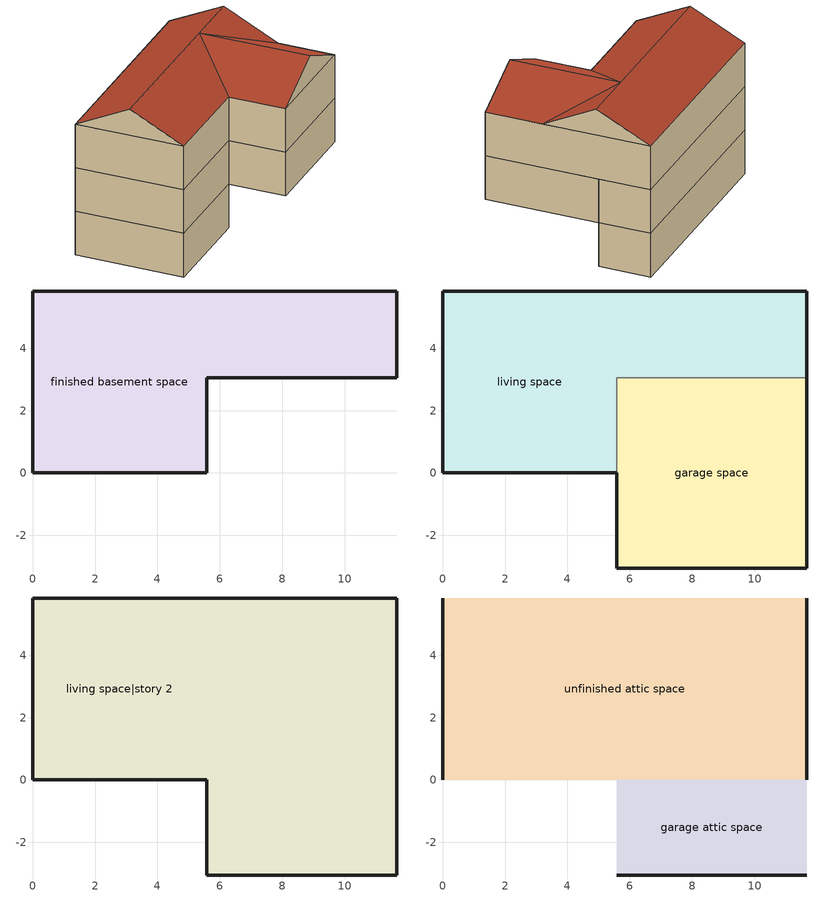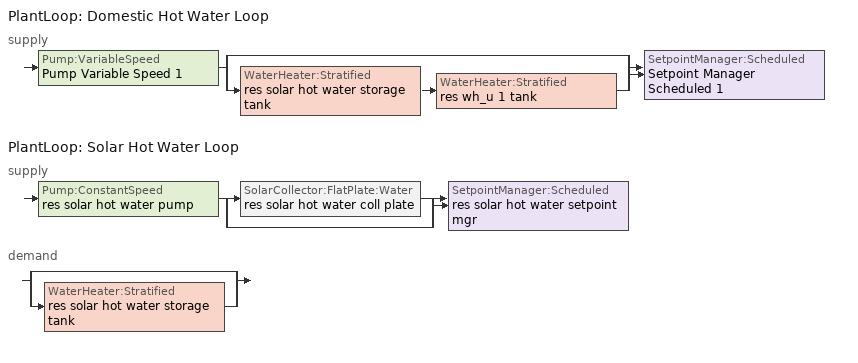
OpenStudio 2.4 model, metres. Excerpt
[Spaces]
finished basement space
 floor ground: 0,0 0,5.84 11.67,5.84 11.67,3.05 5.58,3.05 5.58,0 z-2.44
 wall ground: 0,5.84 0,0 5.58,0 5.58,3.05 11.67,3.05 11.67,5.84 0,5.84 z-2.44:0
garage space
 floor ground: 5.58,-3.05 5.58,3.05 11.67,3.05 11.67,-3.05 z0
 wall outside: 5.58,0 5.58,-3.05 11.67,-3.05 11.67,3.05 z0:2.44
 wall to living space: 11.67,3.05 5.58,3.05 5.58,0 z0:2.44
living space
 floor to finished basement space: 0,0 0,5.84 11.67,5.84 11.67,3.05 5.58,3.05 5.58,0 z0
 wall outside: 11.67,3.05 11.67,5.84 0,5.84 0,0 5.58,0 z0:2.44
living space|story 2
 floor to garage space: 11.67,3.05 11.67,-3.05 5.58,-3.05 5.58,0 5.58,3.05 z2.44
 floor to living space: 11.67,5.84 11.67,3.05 5.58,3.05 5.58,0 0,0 0,5.84 z2.44
 wall outside: 0,5.84 0,0 5.58,0 5.58,-3.05 11.67,-3.05 11.67,5.84 0,5.84 z2.44:4.88
unfinished attic space
 floor to living space|story 2: 11.67,5.84 11.67,0 0,0 0,5.84 z4.88
 wall outside: 0,2.92,6.34 0,5.84,4.88 0,0,4.88; 11.67,2.92,6.34 11.67,0,4.88 11.67,5.84,4.88
 roof outside: 0,2.92,6.34 11.67,2.92,6.34 11.67,5.84,4.88 0,5.84,4.88; 0,2.92,6.34 0,0,4.88 5.58,0,4.88 8.62,2.9,6.33 11.67,0,4.88 11.67,2.92,6.34
garage attic space
 floor to living space|story 2: 5.58,-3.05 5.58,0 11.67,0 11.67,-3.05 z4.88
 wall outside: 5.58,-3.05,4.88 11.67,-3.05,4.88 8.62,-3.05,6.33
 roof outside: 5.58,0,4.88 5.58,-3.05,4.88 8.62,-3.05,6.33 8.62,2.9,6.33; 11.67,0,4.88 8.62,2.9,6.33 8.62,-3.05,6.33 11.67,-3.05,4.88
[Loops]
PlantLoop 'Domestic Hot Water Loop'
 supply: Pump:VariableSpeed 'Pump Variable Speed 1' > split
  | bypass
  | WaterHeater:Stratified 'res solar hot water storage tank' > WaterHeater:Stratified 'res wh_u 1 tank'
  join > SetpointManager:Scheduled 'Setpoint Manager Scheduled 1'
PlantLoop 'Solar Hot Water Loop'
 supply: Pump:ConstantSpeed 'res solar hot water pump' > split
  | SolarCollector:FlatPlate:Water 'res solar hot water coll plate'
  | bypass
  join > SetpointManager:Scheduled 'res solar hot water setpoint mgr'
 demand: split
  | bypass
  | WaterHeater:Stratified 'res solar hot water storage tank'
[Building]
Building: Standards Number of Stories=3; Standards Number of Above Ground Stories=2; Standards Building Type=singlefamilydetached; Standards Number of Living Units=1
[Site]
Denver Intl Ap_CO_USA: Latitude {deg}=39.83; Longitude {deg}=-104.65; Time Zone {hr}=-7; Elevation {m}=1650
[ClimateZones]
Climate Zone Institution Name 2=Building America; Climate Zone Document Year 2=0; Climate Zone Value 2=Cold
[Site:WaterMainsTemperature]
Calculation Method=Correlation; Annual Average Outdoor Air Temperature {C}=10.8753; Maximum Difference In Monthly Average Outdoor Air Temperatures {deltaC}=23.1524
[Site:GroundTemperature:BuildingSurface]
6.71281, 4.94206, 4.80025, 5.64056, 9.01395, 12.3716, 15.2825, 17.1265, 17.2832, 15.7834, 12.9467, 9.69205
[Site:GroundTemperature:Deep]
10.8753, 10.8753, 10.8753, 10.8753, 10.8753, 10.8753, 10.8753, 10.8753, 10.8753, 10.8753, 10.8753, 10.8753
[ThermalZone] Use Ideal Air Loads=No
living zone; garage zone; unfinished attic zone; finished basement zone
[Sizing:Zone] Zone Cooling Design Supply Air Temperature Input Method=SupplyAirTemperature; Zone Cooling Design Supply Air Temperature {C}=14; Zone Cooling Design Supply Air Temperature Difference {deltaC}=11.11; Zone Heating Design Supply Air Temperature Input Method=SupplyAirTemperature; Zone Heating Design Supply Air Temperature {C}=40; Zone Heating Design Supply Air Temperature Difference {deltaC}=11.11; Zone Cooling Design Supply Air Humidity Ratio {kg-H2O/kg-air}=0.0085; Zone Heating Design Supply Air Humidity Ratio {kg-H2O/kg-air}=0.008; Cooling Design Air Flow Method=DesignDay; Heating Design Air Flow Method=DesignDay; Account for Dedicated Outdoor Air System=No; Dedicated Outdoor Air System Control Strategy=NeutralSupplyAir; Dedicated Outdoor Air Low Setpoint Temperature for Design {C}=autosize; Dedicated Outdoor Air High Setpoint Temperature for Design {C}=autosize
living zone; garage zone; unfinished attic zone; finished basement zone
[Space]
Name | Space Type | Thermal Zone | Building Unit
garage space | Space Type 1 | garage zone
living space; living space|story 2 | Space Type 2 | living zone | unit 1
unfinished attic space; garage attic space | Space Type 3 | unfinished attic zone
finished basement space | Space Type 2 | finished basement zone | unit 1
[SpaceType]
Name | Standards Space Type
Space Type 1 | garage
Space Type 2 | living
Space Type 3 | unfinished attic
[BuildingUnit] Building Unit Type=Residential
Name | Building Unit Feature Name 1 | Building Unit Feature Data Type 1 | Building Unit Feature Value 1 | Building Unit Feature Name 2 | Building Unit Feature Data Type 2 | Building Unit Feature Value 2 | Building Unit Feature Name 3 | Building Unit Feature Data Type 3 | Building Unit Feature Value 3 | Building Unit Feature Name 4 | Building Unit Feature Data Type 4 | Building Unit Feature Value 4 | Building Unit Feature Name 5 | Building Unit Feature Data Type 5 | Building Unit Feature Value 5 | Building Unit Feature Name 6 | Building Unit Feature Data Type 6 | Building Unit Feature Value 6 | Building Unit Feature Name 7 | Building Unit Feature Data Type 7 | Building Unit Feature Value 7 | Building Unit Feature Name 8 | Building Unit Feature Data Type 8 | Building Unit Feature Value 8 | Building Unit Feature Name 9 | Building Unit Feature Data Type 9 | Building Unit Feature Value 9 | Building Unit Feature Name 10 | Building Unit Feature Data Type 10 | Building Unit Feature Value 10 | Building Unit Feature Name 11 | Building Unit Feature Data Type 11 | Building Unit Feature Value 11 | Building Unit Feature Name 12 | Building Unit Feature Data Type 12 | Building Unit Feature Value 12 | Building Unit Feature Name 13 | Building Unit Feature Data Type 13 | Building Unit Feature Value 13 | Building Unit Feature Name 14 | Building Unit Feature Data Type 14 | Building Unit Feature Value 14 | Building Unit Feature Name 15 | Building Unit Feature Data Type 15 | Building Unit Feature Value 15 | Building Unit Feature Name 16 | Building Unit Feature Data Type 16 | Building Unit Feature Value 16 | Building Unit Feature Name 17 | Building Unit Feature Data Type 17 | Building Unit Feature Value 17 | Building Unit Feature Name 18 | Building Unit Feature Data Type 18 | Building Unit Feature Value 18 | Building Unit Feature Name 19 | Building Unit Feature Data Type 19 | Building Unit Feature Value 19 | Building Unit Feature Name 20 | Building Unit Feature Data Type 20 | Building Unit Feature Value 20 | Building Unit Feature Name 21 | Building Unit Feature Data Type 21 | Building Unit Feature Value 21 | Building Unit Feature Name 22 | Building Unit Feature Data Type 22 | Building Unit Feature Value 22 | Building Unit Feature Name 23 | Building Unit Feature Data Type 23 | Building Unit Feature Value 23 | Building Unit Feature Name 24 | Building Unit Feature Data Type 24 | Building Unit Feature Value 24 | Building Unit Feature Name 25 | Building Unit Feature Data Type 25 | Building Unit Feature Value 25 | Building Unit Feature Name 26 | Building Unit Feature Data Type 26 | Building Unit Feature Value 26 | Building Unit Feature Name 27 | Building Unit Feature Data Type 27 | Building Unit Feature Value 27 | Building Unit Feature Name 28 | Building Unit Feature Data Type 28 | Building Unit Feature Value 28 | Building Unit Feature Name 29 | Building Unit Feature Data Type 29 | Building Unit Feature Value 29 | Building Unit Feature Name 30 | Building Unit Feature Data Type 30 | Building Unit Feature Value 30 | Building Unit Feature Name 31 | Building Unit Feature Data Type 31 | Building Unit Feature Value 31 | Building Unit Feature Name 32 | Building Unit Feature Data Type 32 | Building Unit Feature Value 32 | Building Unit Feature Name 33 | Building Unit Feature Data Type 33 | Building Unit Feature Value 33 | Building Unit Feature Name 34 | Building Unit Feature Data Type 34 | Building Unit Feature Value 34 | Building Unit Feature Name 35 | Building Unit Feature Data Type 35 | Building Unit Feature Value 35 | Building Unit Feature Name 36 | Building Unit Feature Data Type 36 | Building Unit Feature Value 36 | Building Unit Feature Name 37 | Building Unit Feature Data Type 37 | Building Unit Feature Value 37
unit 1 | NumberOfBedrooms | Integer | 3 | NumberOfBathrooms | Double | 2 | DHWSchedIndex | Integer | 0
EPWWeatherInfo | EPWHeaderCity | String | Denver Intl Ap | EPWHeaderState | String | CO | EPWHeaderCountry | String | USA | EPWHeaderDataSource | String | TMY3 | EPWHeaderStation | String | 725650 | EPWHeaderLatitude | Double | 39.83 | EPWHeaderLongitude | Double | -104.65 | EPWHeaderTimezone | Double | -7 | EPWHeaderAltitude | Double | 5413.39 | EPWHeaderLocalPressure | Double | 0.819376 | EPWDataAnnualAvgDrybulb | Double | 51.5756 | EPWDataAnnualMinDrybulb | Double | -2.92 | EPWDataAnnualMaxDrybulb | Double | 104 | EPWDataCDD50F | Double | 3072.29 | EPWDataCDD65F | Double | 883.62 | EPWDataHDD50F | Double | 2497.19 | EPWDataHDD65F | Double | 5783.52 | EPWDataAnnualAvgWindspeed | Double | 3.91653 | EPWDataMonthlyAvgDrybulbs | String | 33.4191935483871,31.90142857142857,43.02620967741937,42.48624999999999,59.877741935483854,73.57574999999997,72.07975806451608,72.70008064516134,66.49200000000006,50.079112903225806,37.218250000000005,34.582177419354835 | EPWDataMainsDailyTemps | String | 50.07624256468852,49.9657852697145,49.85758155416448,49.751663461543984,49.64806235849292,49.546808925496705,49.447933147800505,49.351464306529365,49.25743097001694,49.16586098534519,49.07678147009777,48.9902188043294,48.906198622753685,48.82474580715159,48.74588447900296,48.66963799234321,48.59602892684719,48.52507908114245,48.45680946635381,48.391240299881055,48.32839099941181,48.26828017717112,48.21092563440966,48.15634435613204,48.10455250606684,48.05556542187992,48.00939761063228,47.96606274448393,47.92557365664505,47.887942337575495,47.853179931434,47.82129673277788,47.79230218351444,47.76620487010481,47.743012521021186,47.72273200445808,47.705369326298396,47.6909296283348,47.679417186747095,47.67083541083581,47.665186842012595,47.662473153047614,47.66269514757414,47.66585275985061,47.67194505478005,47.68097022818702,47.6929256073519,47.70780765180238,47.725611954361966,47.746333242455066,47.769965379668484,47.796501367568624,47.82593334777399,47.85825260428242,47.89344956605221,47.931513809836495,47.972434063270015,48.01619820820728,48.06279328431128,48.11220549289157,48.16442020099056,48.21942194571703,48.2771944388252,48.33772057153844,48.40098241961582,48.466961248660226,48.53563751966634,48.606990894806984,48.68100024345593,48.75764364844555,48.83689841255739,48.91874106524372,49.00314736957813,49.090092329433034,49.179550196882076,49.27149447982511,49.36589794983359,49.46273265021402,49.56196990428706,49.663580323879835,49.76753381802899,49.87379960189182,49.98234620586294,50.09314148489369,50.20615262801157,50.32134616803694,50.43868799149398,50.558143348713074,50.679676864121596,50.80325254672008,50.928833800740556,51.056383436484104,51.18586368133418,51.317236190942644,51.450462060585075,51.58550183668202,51.72231552848283,51.8608626199085,52.001102081550165,52.14299238281953,52.28649150424779,52.431556949929295,52.57814576010629,52.72621452389105,52.87571939212163,53.02661609034733,53.1788599319402,53.33240583132853,53.48720831734851,53.64322154671014,53.80039931757321,53.95869508322959,54.11806196588759,54.27845277055436,54.43981999901223,54.60211586388488,54.76529230278913,54.92930099256811,55.09409336360176,55.25962061419023,55.42583372500605,55.59268347361075,55.76012044903158,55.928095066394164,56.09655758160655,56.26545810609043,56.434746621555234,56.60437299481053,56.77428699261249,56.94443829654001,57.11477651789601,57.28525121262962,57.45581189627462,57.626408058900026,57.79698918006809,57.96750474379542,58.13790425351288,58.30813724701959,58.47815331142689,58.64790209808762,58.81733333750638,58.98639685422639,59.15504258168846,59.32322057705774,59.49088103601378,59.65797430749968,59.8244509084257,59.99026153832327,60.155357093944815,60.319688683805246,60.483207642660695,60.645865545920266,60.80761422398652,60.96840577652046,61.12819258662674,61.28692733495497,61.44456301371288,61.601052940587266,61.756350772568474,61.91041051967448,62.06318655857034,62.21463364607915,62.3647069325804,62.513361975291694,62.66055475143013,62.8062416712492,62.95037959094745,63.092925825445185,63.23383816102518,63.37307486783391,63.510594712239424,63.64635696904234,63.780321433536166,63.91244843341359,64.04269884051503,64.17103408241611,64.29741615385046,64.42180762796467,64.54417166740183,64.66447203521064,64.7826731055766,64.89873987437228,65.01263796952341,65.1243336611879,65.23379387174461,65.3409861855889,65.44587885873234,65.54844082820324,65.64864172124577,65.7464518643145,65.84184229186198,65.93478475491656,66.02525172944816,66.1132164245191,66.19865279021808,66.28153552537464,66.36184008505177,66.43954268781472,66.51462032277367,66.5870507563981,66.65681253910113,66.72388501159155,66.78824831099192,66.84988337672074,66.90877195613707,66.96489660994588,67.01824071736252,67.06878848103484,67.1165249317214,67.16143593272444,67.20350818407641,67.24272922647855,67.27908744499064,67.31257207247062,67.34317319276323,67.37088174363653,67.3956895194656,67.41758917366263,67.43657422085245,67.45263903879312,67.46577887004098,67.47598982335947,67.48326887487147,67.48761386895481,67.48902351888066,67.48749740719454,67.48303598583998,67.47564057602465,67.4653133678291,67.45205741955826,67.43587665683563,67.41677587144085,67.3947607198906,67.36983772176349,67.34201425776935,67.31129856756353,67.27769974730674,67.24122774697138,67.2018933673949,67.15970825708125,67.11468490875131,67.06683665564324,67.016177667564,66.96272294669309,66.9064883231398,66.84749045025528,66.78574679970077,66.72127565627359,66.65409611249221,66.58422806294226,66.51169219838482,66.43650999962918,66.3587037311714,66.27829643460095,66.19531192177712,66.10977476777741,66.0217103036198,65.93114460876124,65.8381045033745,65.74261754040552,65.64471199741399,65.54441686819918,65.44176185421362,65.33677735576744,65.22949446302547,65.11994494680027,65.00816124914347,64.89417647373837,64.77802437609661,64.65973935356176,64.53935643512291,64.41691127104114,64.29244012229206,64.16597984982745,64.03756790365921,63.907242311768954,63.77504166884635,63.64100512485964,63.50517237346182,63.36758364023565,63.22827967078132,63.08730171864996,62.94469153312682,62.8004913468676,62.65474386339169,62.50749224443585,62.35878009717235,62.20865146129508,62.057150795977584,61.90432296670698,61.75021323199739,61.594867229987095,61.43833096492323,61.280650793538065,61.12187341132087,60.96204583868955,60.80121540706591,60.63942974485897,60.47673676336026,60.313184642555285,60.14882181685554,59.98369696075508,59.81785897441608,59.65135696918745,59.484240253061,59.31655831606938,59.14836081563002,58.979697561839586,58.810618502723216,58.6411737094428,58.471413361469004,58.30138773172097,58.131147171678556,57.96074209647117,57.79022296994788,57.61964028973289,57.4490445722713,57.27848633786901,57.10801609573171,56.937684329007,56.7675414798343,56.59763793440687,56.42802400805046,56.25874993032284,56.08986583013886,55.92142172092521,55.75346748580941,55.5860528628474,55.419227430294114,55.253040591921305,55.08754156238711,54.92277935266162,54.75880275551268,54.595660331056436,54.4334003923767,54.27207099121744,54.11171990375278,53.95239461643853,53.79414231194946,53.63700985520665,53.481043779498904,53.32629027270227,53.17279516360208,53.02060390832105,52.86976157685794,52.720312839740515,52.57230195479677,52.42577275404838,52.280768630730314,52.13733252644028,51.995506918421995,51.85533380698598,51.71685470307155,51.580110615953686,51.44514204109864,51.31198894817151,51.180690769199586,51.051286386894986,50.92381412313986,50.79831172763779,50.67481636673449,50.553364612411414,50.433992431455266,50.3167351748068,50.20162756709197 | EPWDataMainsMonthlyTemps | String | 48.74588447900296,47.67194505478005,49.179550196882076,52.87571939212163,57.79698918006809,62.66055475143013,66.19865279021808,67.48902351888066,66.19531192177712,62.65474386339169,57.79022296994788,52.86976157685794 | EPWDataMainsAvgTemp | Double | 57.5779 | EPWDataGroundMonthlyTemps | String | 44.08306285945173,40.89570904991865,40.64045432632048,42.153016571250646,48.225111118704206,54.268919273837525,59.508577937551024,62.82777283423508,63.10975667174995,60.41014950381947,55.304105212311526,49.445696474514364 | EPWDataWSF | Double | 0.59 | EPWDataMonthlyAvgDailyHighDrybulbs | String | 47.41032258064516,46.58642857142857,55.15032258064517,53.708,72.80193548387098,88.67600000000002,86.1858064516129,85.87225806451613,82.082,63.18064516129033,48.73400000000001,48.87935483870968 | EPWDataMonthlyAvgDailyLowDrybulbs | String | 19.347741935483874,19.856428571428573,30.316129032258065,31.112,47.41612903225806,57.901999999999994,59.063870967741934,60.956774193548384,52.352000000000004,38.41612903225806,27.002000000000002,23.02903225806451 | EPWDesignHeatingDrybulb | Double | 6.8 | EPWDesignHeatingWindspeed | Double | 12 | EPWDesignCoolingDrybulb | Double | 91.76 | EPWDesignCoolingWetbulb | Double | 60.08 | EPWDesignCoolingHumidityRatio | Double | 0.00605039 | EPWDesignCoolingWindspeed | Double | 4.2 | EPWDesignDailyTemperatureRange | Double | 27.36 | EPWDesignDehumidDrybulb | Double | 67.28 | EPWDesignDehumidHumidityRatio | Double | 0.0122954 | EPWDesignCoolingDirectNormal | Double | 985 | EPWDesignCoolingDiffuseHorizontal | Double | 84
[PlantLoop] Load Distribution Scheme=Optimal
Name | Glycol Concentration | Maximum Loop Flow Rate {m3/s} | Plant Loop Volume {m3} | Fluid Type | Maximum Loop Temperature {C} | Minimum Loop Temperature {C} | Minimum Loop Flow Rate {m3/s} | Plant Equipment Operation Heating Load Schedule
Domestic Hot Water Loop | 0 | 0.01 | 0.003
Solar Hot Water Loop | 50 |  | Autocalculate | PropyleneGlycol | 100 | 0 | 0 | Always On Discrete
[Sizing:Plant] Loop Type=Heating; Design Loop Exit Temperature {C}=51.6667; Loop Design Temperature Difference {deltaC}=5.55556; Sizing Option=NonCoincident; Zone Timesteps in Averaging Window=1; Coincident Sizing Factor Mode=None
Domestic Hot Water Loop; Solar Hot Water Loop
[Pump:VariableSpeed]
Pump Variable Speed 1: Rated Flow Rate {m3/s}=0.01; Rated Pump Head {Pa}=1; Rated Power Consumption {W}=0; Motor Efficiency=1; Fraction of Motor Inefficiencies to Fluid Stream=0; Coefficient 1 of the Part Load Performance Curve=0; Coefficient 2 of the Part Load Performance Curve=1; Coefficient 3 of the Part Load Performance Curve=0; Coefficient 4 of the Part Load Performance Curve=0; Pump Control Type=Intermittent; Skin Loss Radiative Fraction=0.5; Design Power Sizing Method=PowerPerFlowPerPressure; Design Electric Power per Unit Flow Rate {W/(m3/s)}=348701.1; Design Shaft Power per Unit Flow Rate per Unit Head {W-s/m3-Pa}=1.28205; Design Minimum Flow Rate Fraction=0
[SetpointManager:Scheduled] Control Variable=Temperature; Schedule=dhw temp
Setpoint Manager Scheduled 1; res solar hot water setpoint mgr
[WaterHeater:HeatPump:WrappedCondenser]
res wh_u 1 hpwh: Availability Schedule=Always On Discrete; Compressor Setpoint Temperature Schedule=res wh_u 1 WaterHeaterHPSchedule; Dead Band Temperature Difference {deltaC}=0.5; Condenser Bottom Location {m}=0.0869862; Condenser Top Location {m}=0.559813; Evaporator Air Flow Rate {m3/s}=0.0854225; Inlet Air Configuration=Schedule; Inlet Air Temperature Schedule=res wh_u 1 Tamb act; Inlet Air Humidity Schedule=res wh_u 1 RHamb act; Tank=res wh_u 1 tank; DX Coil=res wh_u 1 coil; Minimum Inlet Air Temperature for Compressor Operation {C}=7.22222; Maximum Inlet Air Temperature for Compressor Operation {C}=48.8889; Compressor Location=Schedule; Compressor Ambient Temperature Schedule=res wh_u 1 Tamb act; Fan=res wh_u 1 fan; Fan Placement=DrawThrough; On Cycle Parasitic Electric Load {W}=0; Off Cycle Parasitic Electric Load {W}=0; Parasitic Heat Rejection Location=Outdoors; Tank Element Control Logic=MutuallyExclusive; Control Sensor 1 Height In Stratified Tank {m}=0.818187; Control Sensor 1 Weight=1; Control Sensor 2 Height In Stratified Tank {m}=0.818187
[Coil:WaterHeating:AirToWaterHeatPump:Wrapped]
res wh_u 1 coil: Rated Heating Capacity {W}=1400; Rated COP {W/W}=2.8; Rated Sensible Heat Ratio=0.88; Rated Evaporator Inlet Air Dry-Bulb Temperature {C}=19.7222; Rated Evaporator Inlet Air Wet-Bulb Temperature {C}=13.0782; Rated Condenser Water Temperature {C}=48.89; Rated Evaporator Air Flow Rate {m3/s}=0.0854225; Evaporator Fan Power Included in Rated COP=Yes; Crankcase Heater Capacity {W}=0; Maximum Ambient Temperature for Crankcase Heater Operation {C}=0; Evaporator Air Temperature Type for Curve Objects=WetBulbTemperature; Heating Capacity Function of Temperature Curve=HPWH-Cap-fT; Heating Capacity Function of Air Flow Fraction Curve=HPWH-Htg-Cap-FF; Heating COP Function of Temperature Curve=HPWH-COP-fT; Heating COP Function of Air Flow Fraction Curve=HPWH-Htg-COP-FF; Part Load Fraction Correlation Curve=HPWH-COP-fPLR
[WaterHeater:Stratified] Tank Shape=VerticalCylinder; Heater Priority Control=MasterSlave; Heater 1 Setpoint Temperature Schedule=res wh_u 1 TopElementSetpoint; Heater 2 Setpoint Temperature Schedule=res wh_u 1 BottomElementSetpoint; Heater Fuel Type=Electricity; Heater Thermal Efficiency=1; Off Cycle Parasitic Fuel Type=Electricity; Off Cycle Parasitic Heat Fraction to Tank=0; Off Cycle Parasitic Height {m}=0; On Cycle Parasitic Fuel Type=Electricity; On Cycle Parasitic Heat Fraction to Tank=0; On Cycle Parasitic Height {m}=0; Skin Loss Fraction to Zone=1; Off Cycle Flue Loss Coefficient to Ambient Temperature {W/K}=0; Off Cycle Flue Loss Fraction to Zone=1; Use Side Effectiveness=1; Use Side Inlet Height {m}=0; Source Side Outlet Height {m}=0; Inlet Mode=Fixed; Indirect Water Heating Recovery Time {hr}=1.5; Additional Destratification Conductivity {W/m-K}=0; Node 1 Additional Loss Coefficient {W/m2-K}=0; Node 2 Additional Loss Coefficient {W/m2-K}=0; Node 3 Additional Loss Coefficient {W/m2-K}=0; Node 4 Additional Loss Coefficient {W/m2-K}=0; Node 5 Additional Loss Coefficient {W/m2-K}=0; Node 6 Additional Loss Coefficient {W/m2-K}=0; Node 7 Additional Loss Coefficient {W/m2-K}=0; Node 8 Additional Loss Coefficient {W/m2-K}=0; Node 9 Additional Loss Coefficient {W/m2-K}=0; Node 10 Additional Loss Coefficient {W/m2-K}=0; Node 11 Additional Loss Coefficient {W/m2-K}=0; Node 12 Additional Loss Coefficient {W/m2-K}=0
Name | Tank Volume {m3} | Tank Height {m} | Maximum Temperature Limit {C} | Heater 1 Deadband Temperature Difference {deltaC} | Heater 1 Capacity {W} | Heater 1 Height {m} | Heater 2 Deadband Temperature Difference {deltaC} | Heater 2 Capacity {W} | Heater 2 Height {m} | Off Cycle Parasitic Fuel Consumption Rate {W} | On Cycle Parasitic Fuel Consumption Rate {W} | Ambient Temperature Indicator | Ambient Temperature Schedule | Uniform Skin Loss Coefficient per Unit Area to Ambient Temperature {W/m2-K} | Use Side Outlet Height {m} | Source Side Effectiveness | Source Side Inlet Height {m} | Use Side Design Flow Rate {m3/s} | Source Side Design Flow Rate {m3/s} | Number of Nodes | Tank Perimeter {m} | Ambient Temperature Thermal Zone | Source Side Flow Control Mode
res wh_u 1 tank | 0.170344 | 1.0335 | 90 | 25 | 4500 | 0.732062 | 30 | 4500 | 0.129188 | 3 | 3 | Schedule | res wh_u 1 Tamb act | 1.13221 | autocalculate | 1 | 0 | 0.00283433 | 0 | 12
res solar hot water storage tank | 0.227125 | 0.114628 | 99 | 2 | 0 | 0 | 5 | 0 | 0 | 10 | 10 | ThermalZone |  | 0.5678 | 0.114628 | 0.7 | 0.0382094 | autosize | 5.68724e-05 | 8 | 0.120038 | living zone | IndirectHeatPrimarySetpoint
[Fan:OnOff]
res wh_u 1 fan: Availability Schedule=Always On Discrete; Fan Efficiency=0.234952; Pressure Rise {Pa}=23; Maximum Flow Rate {m3/s}=0.0854225; Motor Efficiency=1; Motor In Airstream Fraction=1; Fan Power Ratio Function of Speed Ratio Curve=Fan On Off Power Curve; Fan Efficiency Ratio Function of Speed Ratio Curve=Fan On Off Efficiency Curve
[OtherEquipment:Definition] Design Level Calculation Method=EquipmentLevel; Design Level {W}=0; Fraction Radiant=0; Fraction Lost=0
Name | Fraction Latent
res wh_u 1 sens | 0
res wh_u 1 lat | 1
[OtherEquipment] Space or SpaceType=finished basement space; Schedule=Always On Discrete
Name | Other Equipment Definition
res wh_u 1 sens | res wh_u 1 sens
res wh_u 1 lat | res wh_u 1 lat
[EnergyManagementSystem:Sensor]
Name | Output Variable or Output Meter Index Key | Output Variable or Output Meter
res_wh_u_1_amb_temp | finished basement zone | Zone Mean Air Temperature
res_wh_u_1_amb_rh | finished basement zone | Zone Air Relative Humidity
res_wh_u_1_tl | res wh_u 1 tank | Water Heater Heat Loss Rate
res_wh_u_1_sens_cool | res wh_u 1 coil | Cooling Coil Sensible Cooling Rate
res_wh_u_1_lat_cool | res wh_u 1 coil | Cooling Coil Latent Cooling Rate
res_wh_u_1_fan_pwr | res wh_u 1 fan | Fan Electric Power
res_wh_u_1_T_ctrl | res wh_u 1 tank | Water Heater Temperature Node 3
res_wh_u_1_LE_P | res wh_u 1 tank | Water Heater Heater 2 Heating Energy
res_wh_u_1_UE_P | res wh_u 1 tank | Water Heater Heater 1 Heating Energy
[EnergyManagementSystem:Actuator]
Name | Actuated Component | Actuated Component Type | Actuated Component Control Type
res_wh_u_1_Tamb_act | res wh_u 1 Tamb act | Schedule:Constant | Schedule Value
res_wh_u_1_RHamb_act | res wh_u 1 RHamb act | Schedule:Constant | Schedule Value
res_wh_u_1_sens_act | res wh_u 1 sens | OtherEquipment | Power Level
res_wh_u_1_lat_act | res wh_u 1 lat | OtherEquipment | Power Level
res_wh_u_1_LESchedOverride | res wh_u 1 BottomElementSetpoint | Schedule:Constant | Schedule Value
res_wh_u_1_HPSchedOverride | res wh_u 1 WaterHeaterHPSchedule | Schedule:Constant | Schedule Value
res_wh_u_1_UESchedOverride | res wh_u 1 TopElementSetpoint | Schedule:Constant | Schedule Value
[EnergyManagementSystem:TrendVariable] Number of Timesteps to be Logged=2
Name | EMS Variable
res_wh_u_1_on_off | res_wh_u_1_sens_cool
res_wh_u_1_UETrend | res_wh_u_1_UE_P
res_wh_u_1_LETrend | res_wh_u_1_LE_P
[EnergyManagementSystem:Program]
res_wh_u_1_InletAir: Set T_hpwh_inlet_0 = res_wh_u_1_amb_temp; Set res_wh_u_1_Tamb_act = T_hpwh_inlet_0; Set res_wh_u_1_RHamb_act = res_wh_u_1_amb_rh/100; Set temp1=(res_wh_u_1_tl*1.0)+res_wh_u_1_fan_pwr*1.0; Set res_wh_u_1_sens_act = 0-(res_wh_u_1_sens_cool*1.0)-temp1; Set res_wh_u_1_lat_act = 0 - res_wh_u_1_lat_cool * 1.0
res_wh_u_1_Control: Set res_wh_u_1_UESchedOverride = 49.78; Set res_wh_u_1_HPSchedOverride = 51.67; Set UEMax_0 = (@TrendMax res_wh_u_1_UETrend 2); Set LEMax_0 = (@TrendMax res_wh_u_1_LETrend 2); Set ElemOn_0 = (@Max UEMax_0 LEMax_0); If (res_wh_u_1_T_ctrl<40.38) || ((ElemOn_0>0) && (res_wh_u_1_T_ctrl<51.28)); Set res_wh_u_1_LESchedOverride = 70; Set res_wh_u_1_HPSchedOverride = 0; Else; Set res_wh_u_1_LESchedOverride = 0; Set res_wh_u_1_HPSchedOverride = 51.67; EndIf
[EnergyManagementSystem:ProgramCallingManager]
res wh_u 1 ProgramManager: InsideHVACSystemIterationLoop; res_wh_u_1_Control; res_wh_u_1_InletAir
[Pump:ConstantSpeed]
res solar hot water pump: Rated Flow Rate {m3/s}=5.68724e-05; Rated Pump Head {Pa}=90000; Rated Power Consumption {W}=32; Motor Efficiency=0.3; Fraction of Motor Inefficiencies to Fluid Stream=0.2; Pump Control Type=Intermittent; Design Power Sizing Method=PowerPerFlowPerPressure; Design Electric Power per Unit Flow Rate {W/(m3/s)}=348701.1; Design Shaft Power per Unit Flow Rate per Unit Head {W-s/m3-Pa}=1.28205
[SolarCollector:FlatPlate:Water]
res solar hot water coll plate: SolarCollectorPerformance=res solar hot water coll perf; Surface=res solar hot water shading surface; Maximum Flow Rate {m3/s}=5.68724e-05
[SolarCollectorPerformance:FlatPlate]
res solar hot water coll perf: Gross Area {m2}=3.71612; Test Fluid=Water; Test Flow Rate {m3/s}=5.68724e-05; Test Correlation Type=Inlet; Coefficient 1 of Efficiency Equation=0.77; Coefficient 2 of Efficiency Equation {W/m2-K}=-4.50265; Coefficient 2 of Incident Angle Modifier=-0.1; Coefficient 3 of Incident Angle Modifier=-0.0055
[AvailabilityManager:DifferentialThermostat]
res solar hot water useful energy: Temperature Difference On Limit {deltaC}=0; Temperature Difference Off Limit {deltaC}=0
[Schedule:Constant]
Name | Value
dhw temp | 51.6667
res wh_u 1 Tamb act | 23
res wh_u 1 RHamb act | 0.5
res wh_u 1 WaterHeaterHPSchedule; res wh_u 1 BottomElementSetpoint | 51.67
res wh_u 1 TopElementSetpoint | 48.78
Always On Discrete | 1
[Curve:Biquadratic] Minimum Value of x=0; Maximum Value of x=100; Minimum Value of y=0; Maximum Value of y=100
Name | Coefficient1 Constant | Coefficient2 x | Coefficient3 x**2 | Coefficient4 y | Coefficient5 y**2 | Coefficient6 x*y
HPWH-Cap-fT | 0.563 | 0.0437 | 3.9e-005 | 0.0055 | -0.000148 | -0.000145
HPWH-COP-fT | 1.1332 | 0.063 | -9.79e-05 | -0.00972 | -2.14e-05 | -0.000686
[Curve:Cubic] Coefficient1 Constant=1; Coefficient2 x=0; Coefficient3 x**2=0; Coefficient4 x**3=0; Minimum Value of x=0
Name | Maximum Value of x
HPWH-Htg-Cap-FF; HPWH-Htg-COP-FF | 100
HPWH-COP-fPLR; Fan On Off Efficiency Curve | 1
[Curve:Exponent]
Fan On Off Power Curve: Coefficient1 Constant=1; Coefficient2 Constant=0; Coefficient3 Constant=0; Minimum Value of x=0; Maximum Value of x=1
